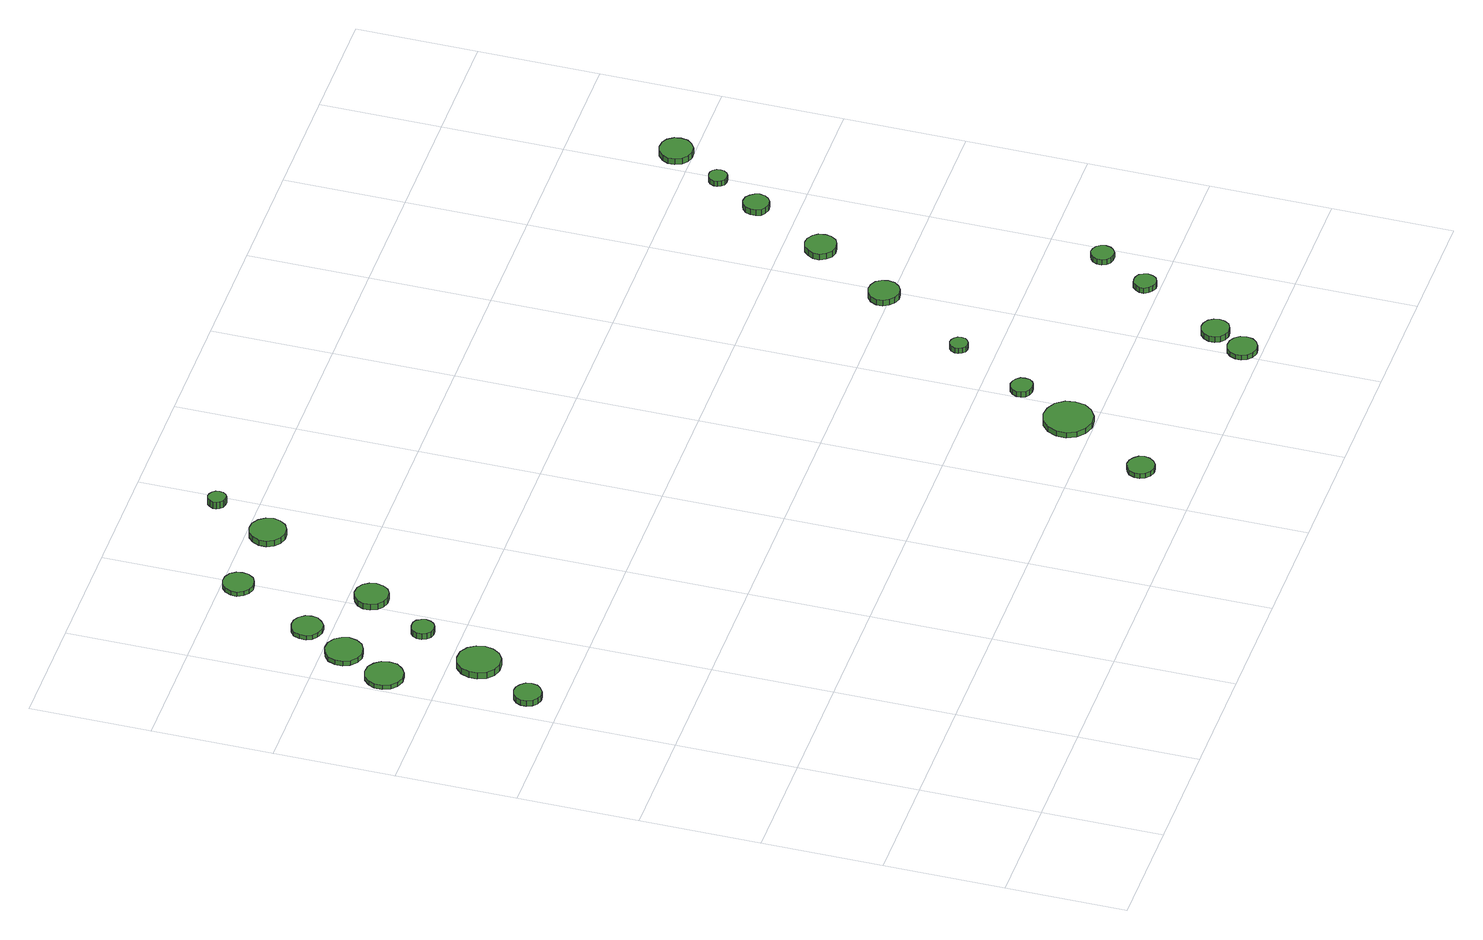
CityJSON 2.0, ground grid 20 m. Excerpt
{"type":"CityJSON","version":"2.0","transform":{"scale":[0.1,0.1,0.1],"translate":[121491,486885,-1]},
"CityObjects":{
"tree1":{"type":"SolitaryVegetationObject","attributes":{"function":"something"},"geometry":[{"type":"MultiSurface","lod":"1","boundaries":[[[0,1,2,3,4,5,6,7,8,9,10,11,12,13,14]],[[15,16,17,18,19,20,21,22,23,24,25,26,27,28,29]],[[0,29,28,1]],[[1,28,27,2]],[[2,27,26,3]],[[3,26,25,4]],[[4,25,24,5]],[[5,24,23,6]],[[6,23,22,7]],[[7,22,21,8]],[[8,21,20,9]],[[9,20,19,10]],[[10,19,18,11]],[[11,18,17,12]],[[12,17,16,13]],[[13,16,15,14]],[[14,15,29,0]]]}]},
"tree2":{"type":"SolitaryVegetationObject","attributes":{"function":"something"},"geometry":[{"type":"MultiSurface","lod":"1","boundaries":[[[30,31,32,33,34,35,36,37,38,39,40,41,42,43,44]],[[45,46,47,48,49,50,51,52,53,54,55,56,57,58,59]],[[30,59,58,31]],[[31,58,57,32]],[[32,57,56,33]],[[33,56,55,34]],[[34,55,54,35]],[[35,54,53,36]],[[36,53,52,37]],[[37,52,51,38]],[[38,51,50,39]],[[39,50,49,40]],[[40,49,48,41]],[[41,48,47,42]],[[42,47,46,43]],[[43,46,45,44]],[[44,45,59,30]]]}]},
"tree3":{"type":"SolitaryVegetationObject","attributes":{"function":"something"},"geometry":[{"type":"MultiSurface","lod":"1","boundaries":[[[60,61,62,63,64,65,66,67,68,69,70,71,72,73,74]],[[75,76,77,78,79,80,81,82,83,84,85,86,87,88,89]],[[60,89,88,61]],[[61,88,87,62]],[[62,87,86,63]],[[63,86,85,64]],[[64,85,84,65]],[[65,84,83,66]],[[66,83,82,67]],[[67,82,81,68]],[[68,81,80,69]],[[69,80,79,70]],[[70,79,78,71]],[[71,78,77,72]],[[72,77,76,73]],[[73,76,75,74]],[[74,75,89,60]]]}]},
"tree4":{"type":"SolitaryVegetationObject","attributes":{"function":"something"},"geometry":[{"type":"MultiSurface","lod":"1","boundaries":[[[90,91,92,93,94,95,96,97,98,99,100,101,102,103,104]],[[105,106,107,108,109,110,111,112,113,114,115,116,117,118,119]],[[90,119,118,91]],[[91,118,117,92]],[[92,117,116,93]],[[93,116,115,94]],[[94,115,114,95]],[[95,114,113,96]],[[96,113,112,97]],[[97,112,111,98]],[[98,111,110,99]],[[99,110,109,100]],[[100,109,108,101]],[[101,108,107,102]],[[102,107,106,103]],[[103,106,105,104]],[[104,105,119,90]]]}]},
"tree5":{"type":"SolitaryVegetationObject","attributes":{"function":"something"},"geometry":[{"type":"MultiSurface","lod":"1","boundaries":[[[120,121,122,123,124,125,126,127,128,129,130,131,132,133,134]],[[135,136,137,138,139,140,141,142,143,144,145,146,147,148,149]],[[120,149,148,121]],[[121,148,147,122]],[[122,147,146,123]],[[123,146,145,124]],[[124,145,144,125]],[[125,144,143,126]],[[126,143,142,127]],[[127,142,141,128]],[[128,141,140,129]],[[129,140,139,130]],[[130,139,138,131]],[[131,138,137,132]],[[132,137,136,133]],[[133,136,135,134]],[[134,135,149,120]]]}]},
"tree6":{"type":"SolitaryVegetationObject","attributes":{"function":"something"},"geometry":[{"type":"MultiSurface","lod":"1","boundaries":[[[150,151,152,153,154,155,156,157,158,159,160,161,162,163,164]],[[165,166,167,168,169,170,171,172,173,174,175,176,177,178,179]],[[150,179,178,151]],[[151,178,177,152]],[[152,177,176,153]],[[153,176,175,154]],[[154,175,174,155]],[[155,174,173,156]],[[156,173,172,157]],[[157,172,171,158]],[[158,171,170,159]],[[159,170,169,160]],[[160,169,168,161]],[[161,168,167,162]],[[162,167,166,163]],[[163,166,165,164]],[[164,165,179,150]]]}]},
"tree7":{"type":"SolitaryVegetationObject","attributes":{"function":"something"},"geometry":[{"type":"MultiSurface","lod":"1","boundaries":[[[180,181,182,183,184,185,186,187,188,189,190,191,192,193,194]],[[195,196,197,198,199,200,201,202,203,204,205,206,207,208,209]],[[180,209,208,181]],[[181,208,207,182]],[[182,207,206,183]],[[183,206,205,184]],[[184,205,204,185]],[[185,204,203,186]],[[186,203,202,187]],[[187,202,201,188]],[[188,201,200,189]],[[189,200,199,190]],[[190,199,198,191]],[[191,198,197,192]],[[192,197,196,193]],[[193,196,195,194]],[[194,195,209,180]]]}]},
"tree8":{"type":"SolitaryVegetationObject","attributes":{"function":"something"},"geometry":[{"type":"MultiSurface","lod":"1","boundaries":[[[210,211,212,213,214,215,216,217,218,219,220,221,222,223,224]],[[225,226,227,228,229,230,231,232,233,234,235,236,237,238,239]],[[210,239,238,211]],[[211,238,237,212]],[[212,237,236,213]],[[213,236,235,214]],[[214,235,234,215]],[[215,234,233,216]],[[216,233,232,217]],[[217,232,231,218]],[[218,231,230,219]],[[219,230,229,220]],[[220,229,228,221]],[[221,228,227,222]],[[222,227,226,223]],[[223,226,225,224]],[[224,225,239,210]]]}]},
"tree9":{"type":"SolitaryVegetationObject","attributes":{"function":"something"},"geometry":[{"type":"MultiSurface","lod":"1","boundaries":[[[240,241,242,243,244,245,246,247,248,249,250,251,252,253,254]],[[255,256,257,258,259,260,261,262,263,264,265,266,267,268,269]],[[240,269,268,241]],[[241,268,267,242]],[[242,267,266,243]],[[243,266,265,244]],[[244,265,264,245]],[[245,264,263,246]],[[246,263,262,247]],[[247,262,261,248]],[[248,261,260,249]],[[249,260,259,250]],[[250,259,258,251]],[[251,258,257,252]],[[252,257,256,253]],[[253,256,255,254]],[[254,255,269,240]]]}]},
"tree10":{"type":"SolitaryVegetationObject","attributes":{"function":"something"},"geometry":[{"type":"MultiSurface","lod":"1","boundaries":[[[270,271,272,273,274,275,276,277,278,279,280,281,282,283,284]],[[285,286,287,288,289,290,291,292,293,294,295,296,297,298,299]],[[270,299,298,271]],[[271,298,297,272]],[[272,297,296,273]],[[273,296,295,274]],[[274,295,294,275]],[[275,294,293,276]],[[276,293,292,277]],[[277,292,291,278]],[[278,291,290,279]],[[279,290,289,280]],[[280,289,288,281]],[[281,288,287,282]],[[282,287,286,283]],[[283,286,285,284]],[[284,285,299,270]]]}]},
"tree11":{"type":"SolitaryVegetationObject","attributes":{"function":"something"},"geometry":[{"type":"MultiSurface","lod":"1","boundaries":[[[300,301,302,303,304,305,306,307,308,309,310,311,312,313,314]],[[315,316,317,318,319,320,321,322,323,324,325,326,327,328,329]],[[300,329,328,301]],[[301,328,327,302]],[[302,327,326,303]],[[303,326,325,304]],[[304,325,324,305]],[[305,324,323,306]],[[306,323,322,307]],[[307,322,321,308]],[[308,321,320,309]],[[309,320,319,310]],[[310,319,318,311]],[[311,318,317,312]],[[312,317,316,313]],[[313,316,315,314]],[[314,315,329,300]]]}]},
"tree12":{"type":"SolitaryVegetationObject","attributes":{"function":"something"},"geometry":[{"type":"MultiSurface","lod":"1","boundaries":[[[330,331,332,333,334,335,336,337,338,339,340,341,342,343,344]],[[345,346,347,348,349,350,351,352,353,354,355,356,357,358,359]],[[330,359,358,331]],[[331,358,357,332]],[[332,357,356,333]],[[333,356,355,334]],[[334,355,354,335]],[[335,354,353,336]],[[336,353,352,337]],[[337,352,351,338]],[[338,351,350,339]],[[339,350,349,340]],[[340,349,348,341]],[[341,348,347,342]],[[342,347,346,343]],[[343,346,345,344]],[[344,345,359,330]]]}]},
"tree13":{"type":"SolitaryVegetationObject","attributes":{"function":"something"},"geometry":[{"type":"MultiSurface","lod":"1","boundaries":[[[360,361,362,363,364,365,366,367,368,369,370,371,372,373,374]],[[375,376,377,378,379,380,381,382,383,384,385,386,387,388,389]],[[360,389,388,361]],[[361,388,387,362]],[[362,387,386,363]],[[363,386,385,364]],[[364,385,384,365]],[[365,384,383,366]],[[366,383,382,367]],[[367,382,381,368]],[[368,381,380,369]],[[369,380,379,370]],[[370,379,378,371]],[[371,378,377,372]],[[372,377,376,373]],[[373,376,375,374]],[[374,375,389,360]]]}]},
"tree14":{"type":"SolitaryVegetationObject","attributes":{"function":"something"},"geometry":[{"type":"MultiSurface","lod":"1","boundaries":[[[390,391,392,393,394,395,396,397,398,399,400,401,402,403,404]],[[405,406,407,408,409,410,411,412,413,414,415,416,417,418,419]],[[390,419,418,391]],[[391,418,417,392]],[[392,417,416,393]],[[393,416,415,394]],[[394,415,414,395]],[[395,414,413,396]],[[396,413,412,397]],[[397,412,411,398]],[[398,411,410,399]],[[399,410,409,400]],[[400,409,408,401]],[[401,408,407,402]],[[402,407,406,403]],[[403,406,405,404]],[[404,405,419,390]]]}]},
"tree15":{"type":"SolitaryVegetationObject","attributes":{"function":"something"},"geometry":[{"type":"MultiSurface","lod":"1","boundaries":[[[420,421,422,423,424,425,426,427,428,429,430,431,432,433,434]],[[435,436,437,438,439,440,441,442,443,444,445,446,447,448,449]],[[420,449,448,421]],[[421,448,447,422]],[[422,447,446,423]],[[423,446,445,424]],[[424,445,444,425]],[[425,444,443,426]],[[426,443,442,427]],[[427,442,441,428]],[[428,441,440,429]],[[429,440,439,430]],[[430,439,438,431]],[[431,438,437,432]],[[432,437,436,433]],[[433,436,435,434]],[[434,435,449,420]]]}]},
"tree16":{"type":"SolitaryVegetationObject","attributes":{"function":"something"},"geometry":[{"type":"MultiSurface","lod":"1","boundaries":[[[450,451,452,453,454,455,456,457,458,459,460,461,462,463,464]],[[465,466,467,468,469,470,471,472,473,474,475,476,477,478,479]],[[450,479,478,451]],[[451,478,477,452]],[[452,477,476,453]],[[453,476,475,454]],[[454,475,474,455]],[[455,474,473,456]],[[456,473,472,457]],[[457,472,471,458]],[[458,471,470,459]],[[459,470,469,460]],[[460,469,468,461]],[[461,468,467,462]],[[462,467,466,463]],[[463,466,465,464]],[[464,465,479,450]]]}]},
"tree17":{"type":"SolitaryVegetationObject","attributes":{"function":"something"},"geometry":[{"type":"MultiSurface","lod":"1","boundaries":[[[480,481,482,483,484,485,486,487,488,489,490,491,492,493,494]],[[495,496,497,498,499,500,501,502,503,504,505,506,507,508,509]],[[480,509,508,481]],[[481,508,507,482]],[[482,507,506,483]],[[483,506,505,484]],[[484,505,504,485]],[[485,504,503,486]],[[486,503,502,487]],[[487,502,501,488]],[[488,501,500,489]],[[489,500,499,490]],[[490,499,498,491]],[[491,498,497,492]],[[492,497,496,493]],[[493,496,495,494]],[[494,495,509,480]]]}]},
"tree18":{"type":"SolitaryVegetationObject","attributes":{"function":"something"},"geometry":[{"type":"MultiSurface","lod":"1","boundaries":[[[510,511,512,513,514,515,516,517,518,519,520,521,522,523,524]],[[525,526,527,528,529,530,531,532,533,534,535,536,537,538,539]],[[510,539,538,511]],[[511,538,537,512]],[[512,537,536,513]],[[513,536,535,514]],[[514,535,534,515]],[[515,534,533,516]],[[516,533,532,517]],[[517,532,531,518]],[[518,531,530,519]],[[519,530,529,520]],[[520,529,528,521]],[[521,528,527,522]],[[522,527,526,523]],[[523,526,525,524]],[[524,525,539,510]]]}]},
"tree19":{"type":"SolitaryVegetationObject","attributes":{"function":"something"},"geometry":[{"type":"MultiSurface","lod":"1","boundaries":[[[540,541,542,543,544,545,546,547,548,549,550,551,552,553,554]],[[555,556,557,558,559,560,561,562,563,564,565,566,567,568,569]],[[540,569,568,541]],[[541,568,567,542]],[[542,567,566,543]],[[543,566,565,544]],[[544,565,564,545]],[[545,564,563,546]],[[546,563,562,547]],[[547,562,561,548]],[[548,561,560,549]],[[549,560,559,550]],[[550,559,558,551]],[[551,558,557,552]],[[552,557,556,553]],[[553,556,555,554]],[[554,555,569,540]]]}]},
"tree20":{"type":"SolitaryVegetationObject","attributes":{"function":"something"},"geometry":[{"type":"MultiSurface","lod":"1","boundaries":[[[570,571,572,573,574,575,576,577,578,579,580,581,582,583,584]],[[585,586,587,588,589,590,591,592,593,594,595,596,597,598,599]],[[570,599,598,571]],[[571,598,597,572]],[[572,597,596,573]],[[573,596,595,574]],[[574,595,594,575]],[[575,594,593,576]],[[576,593,592,577]],[[577,592,591,578]],[[578,591,590,579]],[[579,590,589,580]],[[580,589,588,581]],[[581,588,587,582]],[[582,587,586,583]],[[583,586,585,584]],[[584,585,599,570]]]}]},
"tree21":{"type":"SolitaryVegetationObject","attributes":{"function":"something"},"geometry":[{"type":"MultiSurface","lod":"1","boundaries":[[[600,601,602,603,604,605,606,607,608,609,610,611,612,613,614]],[[615,616,617,618,619,620,621,622,623,624,625,626,627,628,629]],[[600,629,628,601]],[[601,628,627,602]],[[602,627,626,603]],[[603,626,625,604]],[[604,625,624,605]],[[605,624,623,606]],[[606,623,622,607]],[[607,622,621,608]],[[608,621,620,609]],[[609,620,619,610]],[[610,619,618,611]],[[611,618,617,612]],[[612,617,616,613]],[[613,616,615,614]],[[614,615,629,600]]]}]},
"tree22":{"type":"SolitaryVegetationObject","attributes":{"function":"something"},"geometry":[{"type":"MultiSurface","lod":"1","boundaries":[[[630,631,632,633,634,635,636,637,638,639,640,641,642,643,644]],[[645,646,647,648,649,650,651,652,653,654,655,656,657,658,659]],[[630,659,658,631]],[[631,658,657,632]],[[632,657,656,633]],[[633,656,655,634]],[[634,655,654,635]],[[635,654,653,636]],[[636,653,652,637]],[[637,652,651,638]],[[638,651,650,639]],[[639,650,649,640]],[[640,649,648,641]],[[641,648,647,642]],[[642,647,646,643]],[[643,646,645,644]],[[644,645,659,630]]]}]},
"tree23":{"type":"SolitaryVegetationObject","attributes":{"function":"something"},"geometry":[{"type":"MultiSurface","lod":"1","boundaries":[[[660,661,662,663,664,665,666,667,668,669,670,671,672,673,674]],[[675,676,677,678,679,680,681,682,683,684,685,686,687,688,689]],[[660,689,688,661]],[[661,688,687,662]],[[662,687,686,663]],[[663,686,685,664]],[[664,685,684,665]],[[665,684,683,666]],[[666,683,682,667]],[[667,682,681,668]],[[668,681,680,669]],[[669,680,679,670]],[[670,679,678,671]],[[671,678,677,672]],[[672,677,676,673]],[[673,676,675,674]],[[674,675,689,660]]]}]}
},
"vertices":[
[74,858,17],[72,867,17],[66,874,17],[58,879,17],[49,880,17],[40,877,17],[33,871,17],[29,862,17],[29,853,17],[33,844,17],[40,838,17],[49,835,17],[58,836,17],[66,841,17],[72,848,17],[72,848,6],[66,841,6],[58,836,6],[49,835,6],[40,838,6],[33,844,6],[29,853,6],[29,862,6],[33,871,6],[40,877,6],[49,880,6],[58,879,6],[66,874,6],[72,867,6],[74,858,6],
[66,1088,14],[64,1101,14],[56,1111,14],[45,1118,14],[32,1119,14],[20,1115,14],[10,1106,14],[5,1095,14],[5,1082,14],[10,1070,14],[20,1061,14],[32,1057,14],[45,1058,14],[56,1065,14],[64,1075,14],[64,1075,6],[56,1065,6],[45,1058,6],[32,1057,6],[20,1061,6],[10,1070,6],[5,1082,6],[5,1095,6],[10,1106,6],[20,1115,6],[32,1119,6],[45,1118,6],[56,1111,6],[64,1101,6],[66,1088,6],
[142,954,18],[139,968,18],[131,980,18],[118,988,18],[103,989,18],[90,985,18],[79,975,18],[73,961,18],[73,947,18],[79,933,18],[90,923,18],[103,919,18],[118,920,18],[131,928,18],[139,940,18],[139,940,6],[131,928,6],[118,920,6],[103,919,6],[90,923,6],[79,933,6],[73,947,6],[73,961,6],[79,975,6],[90,985,6],[103,989,6],[118,988,6],[131,980,6],[139,968,6],[142,954,6],
[106,1166,15],[103,1178,15],[96,1188,15],[85,1195,15],[72,1196,15],[60,1192,15],[50,1184,15],[45,1172,15],[45,1159,15],[50,1148,15],[60,1139,15],[72,1135,15],[85,1137,15],[96,1143,15],[103,1153,15],[103,1153,6],[96,1143,6],[85,1137,6],[72,1135,6],[60,1139,6],[50,1148,6],[45,1159,6],[45,1172,6],[50,1184,6],[60,1192,6],[72,1196,6],[85,1195,6],[96,1188,6],[103,1178,6],[106,1166,6],
[182,1063,17],[180,1070,17],[176,1077,17],[169,1081,17],[161,1081,17],[154,1079,17],[148,1074,17],[145,1067,17],[145,1059,17],[148,1052,17],[154,1046,17],[161,1044,17],[169,1045,17],[176,1049,17],[180,1055,17],[180,1055,6],[176,1049,6],[169,1045,6],[161,1044,6],[154,1046,6],[148,1052,6],[145,1059,6],[145,1067,6],[148,1074,6],[154,1079,6],[161,1081,6],[169,1081,6],[176,1077,6],[180,1070,6],[182,1063,6],
[143,1239,14],[141,1249,14],[134,1258,14],[125,1263,14],[115,1264,14],[104,1261,14],[96,1254,14],[92,1244,14],[92,1233,14],[96,1224,14],[104,1217,14],[115,1213,14],[125,1214,14],[134,1220,14],[141,1228,14],[141,1228,6],[134,1220,6],[125,1214,6],[115,1213,6],[104,1217,6],[96,1224,6],[92,1233,6],[92,1244,6],[96,1254,6],[104,1261,6],[115,1264,6],[125,1263,6],[134,1258,6],[141,1249,6],[143,1239,6],
[248,1164,17],[245,1175,17],[239,1184,17],[229,1190,17],[217,1191,17],[207,1187,17],[198,1180,17],[193,1169,17],[193,1158,17],[198,1147,17],[207,1140,17],[217,1136,17],[229,1137,17],[239,1143,17],[245,1152,17],[245,1152,6],[239,1143,6],[229,1137,6],[217,1136,6],[207,1140,6],[198,1147,6],[193,1158,6],[193,1169,6],[198,1180,6],[207,1187,6],[217,1191,6],[229,1190,6],[239,1184,6],[245,1175,6],[248,1164,6],
[218,1374,14],[216,1384,14],[210,1393,14],[200,1398,14],[190,1399,14],[180,1396,14],[172,1389,14],[167,1379,14],[167,1369,14],[172,1359,14],[180,1352,14],[190,1349,14],[200,1350,14],[210,1355,14],[216,1364,14],[216,1364,6],[210,1355,6],[200,1350,6],[190,1349,6],[180,1352,6],[172,1359,6],[167,1369,6],[167,1379,6],[172,1389,6],[180,1396,6],[190,1399,6],[200,1398,6],[210,1393,6],[216,1384,6],[218,1374,6],
[360,1366,17],[357,1378,17],[350,1388,17],[339,1395,17],[327,1396,17],[315,1392,17],[306,1384,17],[301,1373,17],[301,1360,17],[306,1349,17],[315,1341,17],[327,1337,17],[339,1338,17],[350,1344,17],[357,1354,17],[357,1354,6],[350,1344,6],[339,1338,6],[327,1337,6],[315,1341,6],[306,1349,6],[301,1360,6],[301,1373,6],[306,1384,6],[315,1392,6],[327,1396,6],[339,1395,6],[350,1388,6],[357,1378,6],[360,1366,6],
[397,1465,21],[396,1471,21],[392,1476,21],[387,1479,21],[381,1480,21],[375,1478,21],[371,1474,21],[368,1468,21],[368,1462,21],[371,1457,21],[375,1453,21],[381,1451,21],[387,1451,21],[392,1454,21],[396,1459,21],[396,1459,8],[392,1454,8],[387,1451,8],[381,1451,8],[375,1453,8],[371,1457,8],[368,1462,8],[368,1468,8],[371,1474,8],[375,1478,8],[381,1480,8],[387,1479,8],[392,1476,8],[396,1471,8],[397,1465,8],
[902,99,16],[900,108,16],[894,115,16],[886,120,16],[877,121,16],[868,118,16],[861,112,16],[857,103,16],[857,94,16],[861,86,16],[868,79,16],[877,76,16],[886,77,16],[894,82,16],[900,90,16],[900,90,7],[894,82,7],[886,77,7],[877,76,7],[868,79,7],[861,86,7],[857,94,7],[857,103,7],[861,112,7],[868,118,7],[877,121,7],[886,120,7],[894,115,7],[900,108,7],[902,99,7],
[1004,243,16],[1001,259,16],[991,273,16],[976,281,16],[960,283,16],[944,278,16],[931,267,16],[924,251,16],[924,234,16],[931,219,16],[944,208,16],[960,202,16],[976,204,16],[991,213,16],[1001,226,16],[1001,226,6],[991,213,6],[976,204,6],[960,202,6],[944,208,6],[931,219,6],[924,234,6],[924,251,6],[931,267,6],[944,278,6],[960,283,6],[976,281,6],[991,273,6],[1001,259,6],[1004,243,6],
[1039,336,16],[1038,343,16],[1033,349,16],[1027,353,16],[1019,354,16],[1012,352,16],[1006,346,16],[1003,340,16],[1003,332,16],[1006,325,16],[1012,320,16],[1019,318,16],[1027,319,16],[1033,322,16],[1038,328,16],[1038,328,6],[1033,322,6],[1027,319,6],[1019,318,6],[1012,320,6],[1006,325,6],[1003,332,6],[1003,340,6],[1006,346,6],[1012,352,6],[1019,354,6],[1027,353,6],[1033,349,6],[1038,343,6],[1039,336,6],
[1239,32,16],[1237,42,16],[1231,50,16],[1222,55,16],[1212,56,16],[1202,53,16],[1195,46,16],[1191,37,16],[1191,27,16],[1195,18,16],[1202,11,16],[1212,8,16],[1222,9,16],[1231,14,16],[1237,22,16],[1237,22,7],[1231,14,7],[1222,9,7],[1212,8,7],[1202,11,7],[1195,18,7],[1191,27,7],[1191,37,7],[1195,46,7],[1202,53,7],[1212,56,7],[1222,55,7],[1231,50,7],[1237,42,7],[1239,32,7],
[1110,461,16],[1109,467,16],[1105,472,16],[1100,475,16],[1094,476,16],[1088,474,16],[1084,470,16],[1081,464,16],[1081,458,16],[1084,452,16],[1088,448,16],[1094,446,16],[1100,447,16],[1105,450,16],[1109,455,16],[1109,455,6],[1105,450,6],[1100,447,6],[1094,446,6],[1088,448,6],[1084,452,6],[1081,458,6],[1081,464,6],[1084,470,6],[1088,474,6],[1094,476,6],[1100,475,6],[1105,472,6],[1109,467,6],[1110,461,6],
[1268,85,17],[1266,94,17],[1261,102,17],[1252,107,17],[1243,108,17],[1234,105,17],[1227,98,17],[1223,90,17],[1223,80,17],[1227,72,17],[1234,66,17],[1243,63,17],[1252,64,17],[1261,68,17],[1266,76,17],[1266,76,6],[1261,68,6],[1252,64,6],[1243,63,6],[1234,66,6],[1227,72,6],[1223,80,6],[1223,90,6],[1227,98,6],[1234,105,6],[1243,108,6],[1252,107,6],[1261,102,6],[1266,94,6],[1268,85,6],
[1214,612,17],[1212,622,17],[1206,631,17],[1196,636,17],[1186,637,17],[1176,634,17],[1168,627,17],[1163,617,17],[1163,606,17],[1168,597,17],[1176,590,17],[1186,586,17],[1196,587,17],[1206,593,17],[1212,601,17],[1212,601,6],[1206,593,6],[1196,587,6],[1186,586,6],[1176,590,6],[1168,597,6],[1163,606,6],[1163,617,6],[1168,627,6],[1176,634,6],[1186,637,6],[1196,636,6],[1206,631,6],[1212,622,6],[1214,612,6],
[1348,226,16],[1346,233,16],[1342,240,16],[1335,243,16],[1328,244,16],[1320,242,16],[1315,237,16],[1311,230,16],[1311,222,16],[1315,215,16],[1320,210,16],[1328,207,16],[1335,208,16],[1342,212,16],[1346,218,16],[1346,218,6],[1342,212,6],[1335,208,6],[1328,207,6],[1320,210,6],[1315,215,6],[1311,222,6],[1311,230,6],[1315,237,6],[1320,242,6],[1328,244,6],[1335,243,6],[1342,240,6],[1346,233,6],[1348,226,6],
[1398,310,16],[1396,318,16],[1392,324,16],[1385,328,16],[1377,329,16],[1370,326,16],[1364,321,16],[1361,314,16],[1361,306,16],[1364,299,16],[1370,294,16],[1377,292,16],[1385,292,16],[1392,296,16],[1396,302,16],[1396,302,6],[1392,296,6],[1385,292,6],[1377,292,6],[1370,294,6],[1364,299,6],[1361,306,6],[1361,314,6],[1364,321,6],[1370,326,6],[1377,329,6],[1385,328,6],[1392,324,6],[1396,318,6],[1398,310,6],
[1298,740,17],[1296,751,17],[1290,759,17],[1280,765,17],[1270,766,17],[1260,763,17],[1252,755,17],[1247,746,17],[1247,735,17],[1252,725,17],[1260,718,17],[1270,715,17],[1280,716,17],[1290,721,17],[1296,730,17],[1296,730,6],[1290,721,6],[1280,716,6],[1270,715,6],[1260,718,6],[1252,725,6],[1247,735,6],[1247,746,6],[1252,755,6],[1260,763,6],[1270,766,6],[1280,765,6],[1290,759,6],[1296,751,6],[1298,740,6],
[1367,868,17],[1365,876,17],[1360,883,17],[1353,888,17],[1344,889,17],[1336,886,17],[1329,880,17],[1326,872,17],[1326,863,17],[1329,855,17],[1336,850,17],[1344,847,17],[1353,848,17],[1360,852,17],[1365,859,17],[1365,859,6],[1360,852,6],[1353,848,6],[1344,847,6],[1336,850,6],[1329,855,6],[1326,863,6],[1326,872,6],[1329,880,6],[1336,886,6],[1344,889,6],[1353,888,6],[1360,883,6],[1365,876,6],[1367,868,6],
[1410,945,16],[1409,951,16],[1405,957,16],[1400,960,16],[1393,960,16],[1387,958,16],[1383,954,16],[1380,948,16],[1380,942,16],[1383,936,16],[1387,932,16],[1393,930,16],[1400,931,16],[1405,934,16],[1409,939,16],[1409,939,6],[1405,934,6],[1400,931,6],[1393,930,6],[1387,932,6],[1383,936,6],[1380,942,6],[1380,948,6],[1383,954,6],[1387,958,6],[1393,960,6],[1400,960,6],[1405,957,6],[1409,951,6],[1410,945,6],
[1468,1027,17],[1466,1038,17],[1459,1048,17],[1450,1053,17],[1438,1054,17],[1428,1051,17],[1419,1043,17],[1414,1033,17],[1414,1022,17],[1419,1011,17],[1428,1004,17],[1438,1000,17],[1450,1001,17],[1459,1007,17],[1466,1016,17],[1466,1016,6],[1459,1007,6],[1450,1001,6],[1438,1000,6],[1428,1004,6],[1419,1011,6],[1414,1022,6],[1414,1033,6],[1419,1043,6],[1428,1051,6],[1438,1054,6],[1450,1053,6],[1459,1048,6],[1466,1038,6],[1468,1027,6]
]}
